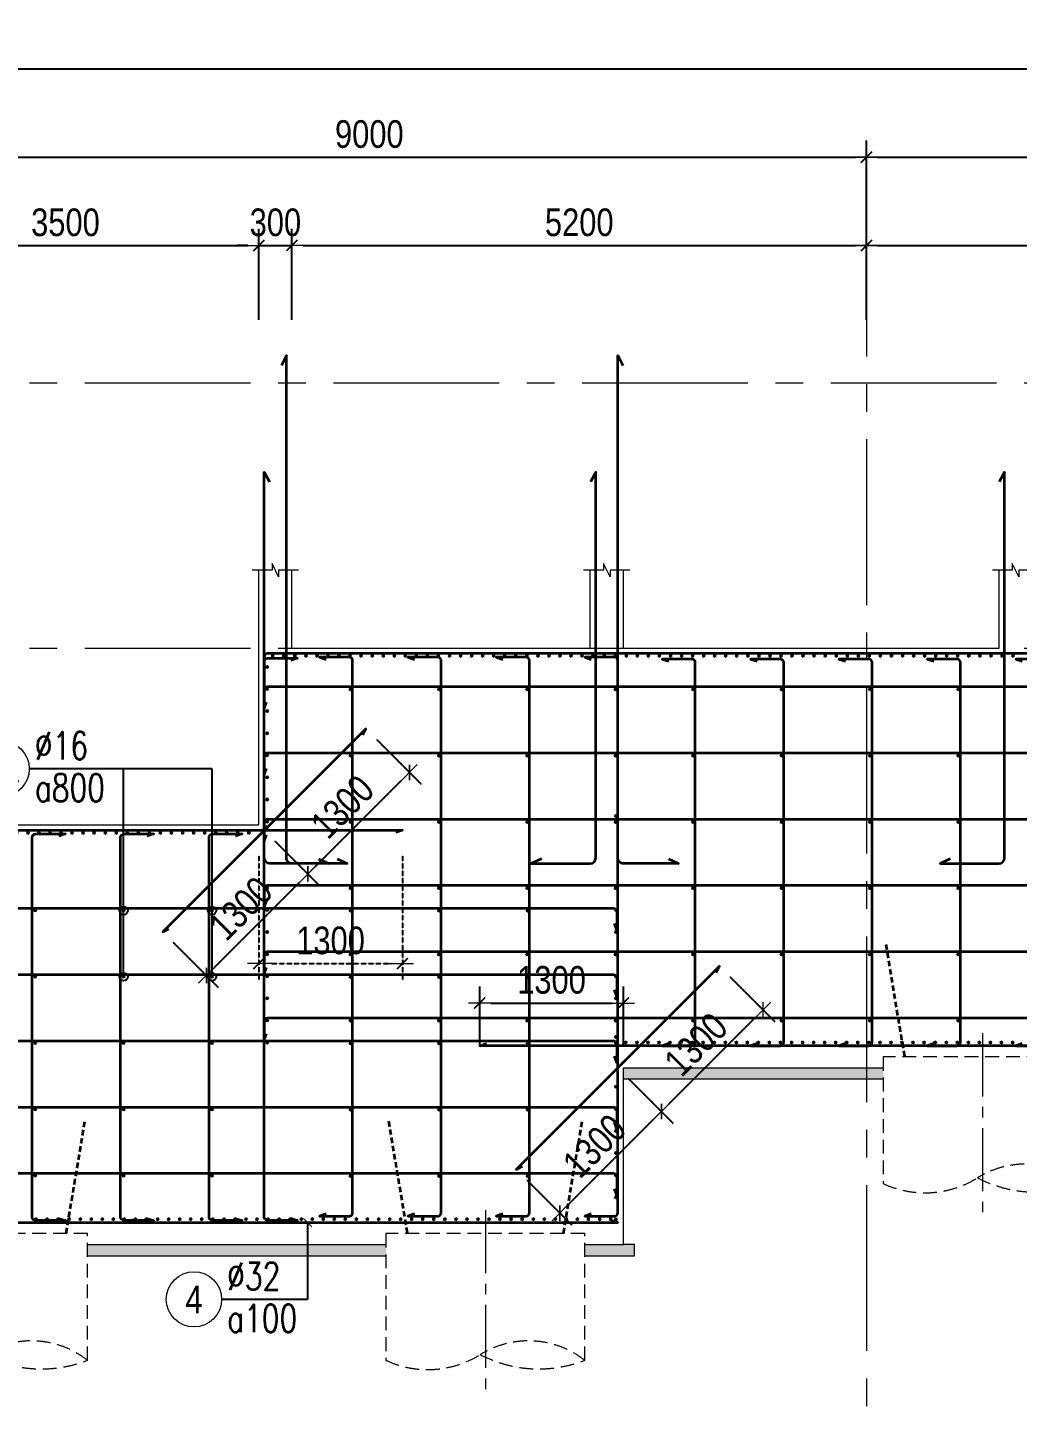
# Model space of a CAD drawing. Header units: millimetres. Extents: x -134772 to 596971, y -129535 to 35703.
# Drawn here: x 104831 to 113785, y -66781 to -54188 of the extents above; entities that cross this region are included whole.
import ezdxf
from ezdxf.enums import TextEntityAlignment as Align

# ---------------------------------------------------------------- set-up
doc = ezdxf.new("R2010")
doc.units = ezdxf.units.MM
doc.header["$MEASUREMENT"] = 0
for name, pattern in [('CENTER2', [28.575, 19.05, -3.175, 3.175, -3.175]), ('HIDDEN', [0.375, 0.25, -0.125]), ('POD_Grid$0$CENTER2', [1.125, 0.75, -0.125, 0.125, -0.125])]:
    doc.linetypes.add(name, pattern=pattern)
doc.layers.get('Defpoints').update_dxf_attribs({"color": 252})
for name, color, linetype, lineweight in [('KC-TRUC', 5, 'CENTER2', 18), ('NDC_S_CONTINUOUS', 3, 'Continuous', 20), ('NDC_S_DIM', 1, 'Continuous', 9), ('NDC_S_HATCH MATERIAL', 8, 'Continuous', 13), ('NDC_S_LEADER', 1, 'Continuous', 9), ('NDC_S_REBAR', 4, 'Continuous', 35), ('NDC_S_VN TEXT', 7, 'Continuous', 9), ('POD_Grid$0$NDC_S_AXIS', 5, 'POD_Grid$0$CENTER2', 13)]:
    doc.layers.add(name, color=color, linetype=linetype, lineweight=lineweight)
doc.styles.add('ARIAL', font='arial.ttf', dxfattribs={"width": 0.8})
doc.styles.add('NDC_ARIAL', font='arial.ttf', dxfattribs={"width": 0.8})
doc.styles.add('NDC_ROMANS', font='romans.shx', dxfattribs={"width": 0.8})
doc.dimstyles.new('NDC_1-100', dxfattribs={"dimscale": 100, "dimtxt": 2.5, "dimasz": 1, "dimexe": 1.5, "dimexo": 0, "dimgap": 0.8, "dimtad": 1, "dimdec": 0, "dimdsep": 46, "dimtxsty": 'NDC_ARIAL', "dimblk": 'DIMMARK', "dimcen": 49999.938995, "dimdle": 1.5, "dimclrd": 1, "dimclre": 1, "dimclrt": 3, "dimadec": 0, "dimazin": 0, "dimtfac": 1, "dimtdec": 0, "dimtix": 1, "dimtmove": 2, "dimatfit": 3, "dimfxl": 1, "dimarcsym": 0})
doc.dimstyles.new('NDC_1-50', dxfattribs={"dimscale": 50, "dimtxt": 2.5, "dimasz": 1, "dimexe": 1.5, "dimexo": 0, "dimgap": 0.8, "dimtad": 1, "dimdec": 0, "dimdsep": 46, "dimtxsty": 'NDC_ARIAL', "dimblk": 'DIMMARK', "dimcen": 49999.938995, "dimdle": 1.5, "dimclrd": 1, "dimclre": 1, "dimclrt": 3, "dimadec": 0, "dimazin": 0, "dimtfac": 1, "dimtdec": 0, "dimtix": 1, "dimtmove": 2, "dimatfit": 3, "dimfxl": 1, "dimarcsym": 0})

# ---------------------------------------------------------------- blocks, each defined once
blk = doc.blocks.new('kata_block_THEP')
at = {"layer": 'NDC_S_REBAR', "color": 0}
for p, q in [((-0.5, 0), (0.5, 0)), ((-0.35, 0.35), (0.35, -0.35)), ((0.35, 0.35), (-0.35, -0.35)), ((0, 0.5), (0, -0.5))]:
    blk.add_line(p, q, dxfattribs=at)
at = {"layer": 'NDC_S_REBAR', "color": 0, "const_width": 0.0833}
blk.add_lwpolyline([(-0.5, 0, 1), (0.5, 0, 1), (-0.5, 0, 1)], format="xyb", dxfattribs=at)
blk = doc.blocks.new('*U705')
at = {"layer": 'NDC_S_REBAR', "xscale": 25, "yscale": 25, "zscale": 25}
blk.add_blockref('kata_block_THEP', (0, 0), dxfattribs=at)
blk = doc.blocks.new('*U706')
at = {"layer": 'NDC_S_CONTINUOUS', "color": 0, "linetype": 'ByBlock', "lineweight": -2, "transparency": 16777216}
for p in [(10200, 0), (10300, 0), (10400, 0), (10500, 0), (10600, 0), (10700, 0), (10800, 0), (10900, 0), (11000, 0), (11100, 0), (11200, 0), (11300, 0), (11400, 0), (11500, 0), (11600, 0), (11700, 0), (11800, 0), (11900, 0), (12000, 0), (12100, 0), (12200, 0), (12300, 0), (12400, 0), (12500, 0), (12600, 0), (12700, 0), (12800, 0), (12900, 0), (13000, 0), (13100, 0), (13200, 0), (13300, 0), (13400, 0), (13500, 0), (13600, 0), (13700, 0), (13800, 0), (13900, 0), (14000, 0), (14100, 0), (14200, 0), (14300, 0), (14400, 0), (14500, 0), (14600, 0), (14700, 0), (14800, 0), (14900, 0), (15000, 0), (15100, 0), (15200, 0), (15300, 0), (15400, 0)]:
    blk.add_blockref('*U705', p, dxfattribs=at)
blk = doc.blocks.new('*U707')
at = {"layer": 'NDC_S_REBAR', "xscale": 25, "yscale": 25, "zscale": 25}
blk.add_blockref('kata_block_THEP', (0, 0), dxfattribs=at)
blk = doc.blocks.new('*U708')
at = {"layer": 'NDC_S_CONTINUOUS', "color": 0, "linetype": 'ByBlock', "lineweight": -2, "transparency": 16777216}
for p in [(0, 0), (100, 0), (200, 0), (300, 0), (400, 0), (500, 0), (600, 0), (700, 0), (800, 0), (900, 0), (1000, 0), (1100, 0), (1200, 0), (1300, 0), (1400, 0), (1500, 0), (1600, 0), (1700, 0), (1800, 0), (1900, 0), (2000, 0), (2100, 0), (2200, 0), (2300, 0), (2400, 0), (2500, 0), (2600, 0), (2700, 0), (2800, 0), (2900, 0), (3000, 0), (3100, 0), (3200, 0), (3300, 0), (3400, 0), (3500, 0), (3600, 0), (3700, 0), (3800, 0), (3900, 0), (4000, 0), (4100, 0), (4200, 0), (4300, 0), (4400, 0), (4500, 0), (4600, 0), (4700, 0), (4800, 0), (4900, 0), (5000, 0), (5100, 0), (5200, 0), (5300, 0), (5400, 0), (5500, 0), (5600, 0), (5700, 0), (5800, 0), (5900, 0), (6000, 0), (6100, 0), (6200, 0), (6300, 0), (6400, 0), (6500, 0), (6600, 0), (6700, 0), (6800, 0), (6900, 0), (7000, 0), (7100, 0), (7200, 0), (7300, 0), (7400, 0), (7500, 0), (7600, 0), (7700, 0), (7800, 0), (7900, 0), (8000, 0), (8100, 0), (8200, 0), (8300, 0)]:
    blk.add_blockref('*U707', p, dxfattribs=at)
blk = doc.blocks.new('DIMMARK')
at = {"layer": 'NDC_S_DIM', "color": 1}
blk.add_line((-1.5, 0), (1, 0), dxfattribs=at)
at = {"layer": 'NDC_S_DIM', "color": 2, "const_width": 0.15}
blk.add_lwpolyline([(-0.5, -0.5), (0.5, 0.5)], dxfattribs=at)
blk = doc.blocks.new('*D712')
at = {"layer": 'Defpoints', "color": 0, "linetype": 'HIDDEN', "transparency": 16777216}
for p in [(106921, -61679), (108221, -61679), (108221, -62657)]:
    blk.add_point(p, dxfattribs=at)
at = {"layer": 'NDC_S_DIM', "color": 1, "linetype": 'HIDDEN', "lineweight": -2, "transparency": 16777216}
for p, q in [((106921, -61679), (106921, -62807)), ((108221, -61679), (108221, -62807)), ((107021, -62657), (108121, -62657))]:
    blk.add_line(p, q, dxfattribs=at)
at = {"layer": 'NDC_S_DIM', "color": 1, "linetype": 'HIDDEN', "lineweight": -2, "transparency": 16777216, "xscale": 100, "yscale": 100, "zscale": 100, "rotation": 180}
blk.add_blockref('DIMMARK', (106921, -62657), dxfattribs=at)
at = {"layer": 'NDC_S_DIM', "color": 1, "linetype": 'HIDDEN', "lineweight": -2, "transparency": 16777216, "xscale": 100, "yscale": 100, "zscale": 100}
blk.add_blockref('DIMMARK', (108221, -62657), dxfattribs=at)
at = {"layer": 'NDC_S_DIM', "color": 3, "linetype": 'HIDDEN', "transparency": 16777216, "insert": (107571, -62449), "char_height": 250, "attachment_point": 5, "style": 'NDC_ARIAL'}
blk.add_mtext('1300', dxfattribs=at)
blk = doc.blocks.new('*D713')
at = {"layer": 'Defpoints', "color": 0, "linetype": 'HIDDEN', "transparency": 16777216}
for p in [(107067, -61547), (107366, -61846), (106148, -62466)]:
    blk.add_point(p, dxfattribs=at)
at = {"layer": 'NDC_S_DIM', "color": 1, "linetype": 'HIDDEN', "lineweight": -2, "transparency": 16777216}
for p, q in [((107067, -61547), (107472, -61952)), ((106518, -62694), (107295, -61916)), ((106148, -62466), (106553, -62871))]:
    blk.add_line(p, q, dxfattribs=at)
at = {"layer": 'NDC_S_DIM', "color": 1, "linetype": 'HIDDEN', "lineweight": -2, "transparency": 16777216, "xscale": 100, "yscale": 100, "zscale": 100}
for p, rotation in [((107366, -61846), 45), ((106447, -62765), 225)]:
    blk.add_blockref('DIMMARK', p, dxfattribs=dict(at, rotation=rotation))
at = {"layer": 'NDC_S_DIM', "color": 3, "linetype": 'HIDDEN', "transparency": 16777216, "insert": (106760, -62158), "char_height": 250, "attachment_point": 5, "rotation": 45, "style": 'NDC_ARIAL'}
blk.add_mtext('1300', dxfattribs=at)
blk = doc.blocks.new('*D714')
at = {"layer": 'Defpoints', "color": 0, "linetype": 'HIDDEN', "transparency": 16777216}
for p in [(107987, -60628), (108285, -60927), (107067, -61547)]:
    blk.add_point(p, dxfattribs=at)
at = {"layer": 'NDC_S_DIM', "color": 1, "linetype": 'HIDDEN', "lineweight": -2, "transparency": 16777216}
for p, q in [((107987, -60628), (108391, -61033)), ((107437, -61775), (108215, -60997)), ((107067, -61547), (107472, -61952))]:
    blk.add_line(p, q, dxfattribs=at)
at = {"layer": 'NDC_S_DIM', "color": 1, "linetype": 'HIDDEN', "lineweight": -2, "transparency": 16777216, "xscale": 100, "yscale": 100, "zscale": 100}
for p, rotation in [((108285, -60927), 44.99999999970792), ((107366, -61846), 224.9999999997079)]:
    blk.add_blockref('DIMMARK', p, dxfattribs=dict(at, rotation=rotation))
at = {"layer": 'NDC_S_DIM', "color": 3, "linetype": 'HIDDEN', "transparency": 16777216, "insert": (107679, -61239), "char_height": 250, "attachment_point": 5, "rotation": 45, "style": 'NDC_ARIAL'}
blk.add_mtext('1300', dxfattribs=at)
blk = doc.blocks.new('*D747')
at = {"layer": 'Defpoints', "color": 0, "transparency": 16777216}
for p in [(110221, -63014), (108921, -63392), (110221, -63392)]:
    blk.add_point(p, dxfattribs=at)
at = {"layer": 'NDC_S_DIM', "color": 1, "lineweight": -2, "transparency": 16777216}
for p, q in [((108921, -63392), (108921, -62864)), ((110221, -63392), (110221, -62864)), ((109021, -63014), (110121, -63014))]:
    blk.add_line(p, q, dxfattribs=at)
at = {"layer": 'NDC_S_DIM', "color": 1, "lineweight": -2, "transparency": 16777216, "xscale": 100, "yscale": 100, "zscale": 100, "rotation": 180}
blk.add_blockref('DIMMARK', (108921, -63014), dxfattribs=at)
at = {"layer": 'NDC_S_DIM', "color": 1, "lineweight": -2, "transparency": 16777216, "xscale": 100, "yscale": 100, "zscale": 100}
blk.add_blockref('DIMMARK', (110221, -63014), dxfattribs=at)
at = {"layer": 'NDC_S_DIM', "color": 3, "transparency": 16777216, "insert": (109571, -62806), "char_height": 250, "attachment_point": 5, "style": 'NDC_ARIAL'}
blk.add_mtext('1300', dxfattribs=at)
blk = doc.blocks.new('*D750')
at = {"layer": 'Defpoints', "color": 0, "linetype": 'HIDDEN', "transparency": 16777216}
for p in [(110267, -63697), (110566, -63996), (109348, -64616)]:
    blk.add_point(p, dxfattribs=at)
at = {"layer": 'NDC_S_DIM', "color": 1, "linetype": 'HIDDEN', "lineweight": -2, "transparency": 16777216}
for p, q in [((110267, -63697), (110672, -64102)), ((109718, -64844), (110495, -64066)), ((109348, -64616), (109753, -65021))]:
    blk.add_line(p, q, dxfattribs=at)
at = {"layer": 'NDC_S_DIM', "color": 1, "linetype": 'HIDDEN', "lineweight": -2, "transparency": 16777216, "xscale": 100, "yscale": 100, "zscale": 100}
for p, rotation in [((110566, -63996), 45), ((109647, -64915), 225)]:
    blk.add_blockref('DIMMARK', p, dxfattribs=dict(at, rotation=rotation))
at = {"layer": 'NDC_S_DIM', "color": 3, "linetype": 'HIDDEN', "transparency": 16777216, "insert": (109960, -64308), "char_height": 250, "attachment_point": 5, "rotation": 45, "style": 'NDC_ARIAL'}
blk.add_mtext('1300', dxfattribs=at)
blk = doc.blocks.new('*D751')
at = {"layer": 'Defpoints', "color": 0, "linetype": 'HIDDEN', "transparency": 16777216}
for p in [(111187, -62778), (111485, -63077), (110267, -63697)]:
    blk.add_point(p, dxfattribs=at)
at = {"layer": 'NDC_S_DIM', "color": 1, "linetype": 'HIDDEN', "lineweight": -2, "transparency": 16777216}
for p, q in [((111187, -62778), (111591, -63183)), ((110637, -63925), (111415, -63147)), ((110267, -63697), (110672, -64102))]:
    blk.add_line(p, q, dxfattribs=at)
at = {"layer": 'NDC_S_DIM', "color": 1, "linetype": 'HIDDEN', "lineweight": -2, "transparency": 16777216, "xscale": 100, "yscale": 100, "zscale": 100}
for p, rotation in [((111485, -63077), 44.99999999970085), ((110566, -63996), 224.9999999997008)]:
    blk.add_blockref('DIMMARK', p, dxfattribs=dict(at, rotation=rotation))
at = {"layer": 'NDC_S_DIM', "color": 3, "linetype": 'HIDDEN', "transparency": 16777216, "insert": (110879, -63389), "char_height": 250, "attachment_point": 5, "rotation": 45, "style": 'NDC_ARIAL'}
blk.add_mtext('1300', dxfattribs=at)
blk = doc.blocks.new('*U752')
at = {"layer": 'NDC_S_REBAR', "xscale": 25, "yscale": 25, "zscale": 25}
blk.add_blockref('kata_block_THEP', (0, 0), dxfattribs=at)
blk = doc.blocks.new('*U753')
at = {"layer": 'NDC_S_CONTINUOUS', "color": 0, "linetype": 'ByBlock', "lineweight": -2, "transparency": 16777216}
for p in [(33700, 0), (33800, 0), (33900, 0), (34000, 0), (34100, 0), (34200, 0), (34300, 0), (34400, 0), (34500, 0), (34600, 0), (34700, 0), (34800, 0), (34900, 0), (35000, 0), (35100, 0), (35200, 0), (35300, 0), (35400, 0), (35500, 0), (35600, 0), (35700, 0), (35800, 0), (35900, 0), (36000, 0), (36100, 0), (36200, 0), (36300, 0), (36400, 0), (36500, 0), (36600, 0), (36700, 0), (36800, 0), (36900, 0), (37000, 0), (37100, 0), (37200, 0)]:
    blk.add_blockref('*U752', p, dxfattribs=at)
blk = doc.blocks.new('*U761')
at = {"layer": 'NDC_S_REBAR', "xscale": 25, "yscale": 25, "zscale": 25}
blk.add_blockref('kata_block_THEP', (0, 0), dxfattribs=at)
blk = doc.blocks.new('*U762')
at = {"layer": 'NDC_S_CONTINUOUS', "color": 0, "linetype": 'ByBlock', "lineweight": -2, "transparency": 16777216}
for p in [(33700, 0), (33800, 0), (33900, 0), (34000, 0), (34100, 0), (34200, 0), (34300, 0), (34400, 0), (34500, 0), (34600, 0), (34700, 0), (34800, 0), (34900, 0), (35000, 0), (35100, 0), (35200, 0), (35300, 0), (35400, 0), (35500, 0), (35600, 0), (35700, 0), (35800, 0), (35900, 0), (36000, 0), (36100, 0), (36200, 0), (36300, 0), (36400, 0), (36500, 0), (36600, 0), (36700, 0), (36800, 0), (36900, 0), (37000, 0), (37100, 0), (37200, 0), (37300, 0), (37400, 0), (37500, 0), (37600, 0), (37700, 0), (37800, 0), (37900, 0), (38000, 0), (38100, 0), (38200, 0), (38300, 0), (38400, 0), (38500, 0), (38600, 0), (38700, 0), (38800, 0), (38900, 0), (39000, 0), (39100, 0), (39200, 0), (39300, 0), (39400, 0), (39500, 0), (39600, 0), (39700, 0), (39800, 0), (39900, 0), (40000, 0), (40100, 0), (40200, 0), (40300, 0), (40400, 0)]:
    blk.add_blockref('*U761', p, dxfattribs=at)
blk = doc.blocks.new('*U776')
at = {"layer": 'NDC_S_REBAR', "xscale": -25, "yscale": 25, "zscale": 25, "rotation": 270}
blk.add_blockref('kata_block_THEP', (0, 0), dxfattribs=at)
blk = doc.blocks.new('*U777')
at = {"layer": 'NDC_S_DIM', "color": 0, "linetype": 'ByBlock', "lineweight": -2, "transparency": 16777216}
for p in [(0, 3000), (0, 2400), (0, 1800), (0, 1200), (0, 600), (0, 0)]:
    blk.add_blockref('*U776', p, dxfattribs=at)
blk = doc.blocks.new('*U774')
at = {"layer": 'NDC_S_DIM', "xscale": -1}
blk.add_blockref('*U777', (0, -1500), dxfattribs=at)
blk = doc.blocks.new('*U775')
at = {"layer": 'NDC_S_DIM', "color": 0, "linetype": 'ByBlock', "lineweight": -2, "transparency": 16777216}
for p in [(-29600, 0), (-28800, 0), (-28000, 0), (-27200, 0)]:
    blk.add_blockref('*U774', p, dxfattribs=at)
blk = doc.blocks.new('*U779')
at = {"layer": 'NDC_S_REBAR', "xscale": -25, "yscale": 25, "zscale": 25, "rotation": 270}
blk.add_blockref('kata_block_THEP', (0, 0), dxfattribs=at)
blk = doc.blocks.new('*U778')
at = {"layer": 'NDC_S_DIM', "color": 0, "linetype": 'ByBlock', "lineweight": -2, "transparency": 16777216}
for p in [(0, 3000), (0, 2400), (0, 1800), (0, 1200), (0, 600), (0, 0)]:
    blk.add_blockref('*U779', p, dxfattribs=at)
blk = doc.blocks.new('*U781')
at = {"layer": 'NDC_S_REBAR', "xscale": -25, "yscale": 25, "zscale": 25, "rotation": 270}
blk.add_blockref('kata_block_THEP', (0, 0), dxfattribs=at)
blk = doc.blocks.new('*U780')
at = {"layer": 'NDC_S_DIM', "color": 0, "linetype": 'ByBlock', "lineweight": -2, "transparency": 16777216}
for p in [(0, 3000), (0, 2400), (0, 1800), (0, 1200), (0, 600), (0, 0)]:
    blk.add_blockref('*U781', p, dxfattribs=at)
blk = doc.blocks.new('*U783')
at = {"layer": 'NDC_S_REBAR', "xscale": -25, "yscale": 25, "zscale": 25, "rotation": 270}
blk.add_blockref('kata_block_THEP', (0, 0), dxfattribs=at)
blk = doc.blocks.new('*U782')
at = {"layer": 'NDC_S_DIM', "color": 0, "linetype": 'ByBlock', "lineweight": -2, "transparency": 16777216}
for p in [(0, 3000), (0, 2400), (0, 1800), (0, 1200), (0, 600), (0, 0)]:
    blk.add_blockref('*U783', p, dxfattribs=at)
blk = doc.blocks.new('*U784')
at = {"layer": 'NDC_S_REBAR', "xscale": -25, "yscale": 25, "zscale": 25, "rotation": 270}
for p in [(0, 1200), (0, 600), (0, 0), (0, -600), (0, -1200)]:
    blk.add_blockref('kata_block_THEP', p, dxfattribs=at)
blk = doc.blocks.new('*U785')
at = {"layer": 'NDC_S_DIM', "color": 0, "linetype": 'ByBlock', "lineweight": -2, "transparency": 16777216}
for p in [(0, 0), (800, 0), (1600, 0), (2400, 0), (3200, 0), (4000, 0), (4800, 0), (5600, 0), (6400, 0), (7200, 0), (8000, 0)]:
    blk.add_blockref('*U784', p, dxfattribs=at)
blk = doc.blocks.new('*U684')
at = {"layer": 'KC-TRUC', "ltscale": 30}
blk.add_line((0, 311), (0, -1385), dxfattribs=at)
at = {"layer": 'NDC_S_HATCH MATERIAL', "color": 2, "linetype": 'HIDDEN', "ltscale": 500}
blk.add_lwpolyline([(900, -1049), (900, 98), (-900, 98), (-900, -1049)], dxfattribs=at)
for centre, major_axis, start_param, end_param in [((390, -1697), (-583, 583), -1.452433, -0.227584), ((-521, -233), (-636, 636), 1.921341, 2.912184), ((484, 22), (812, 812), 3.446929, 4.297833)]:
    blk.add_ellipse(centre, major_axis=major_axis, ratio=1, start_param=start_param, end_param=end_param, dxfattribs=at)
at = {"layer": 'NDC_S_REBAR', "linetype": 'HIDDEN', "ltscale": 200}
for p, q in [((-876, 1115), (-707, 100)), ((707, 100), (876, 1115))]:
    blk.add_line(p, q, dxfattribs=at)
blk = doc.blocks.new('*U685')
at = {"layer": 'KC-TRUC', "ltscale": 30}
blk.add_line((0, 311), (0, -1385), dxfattribs=at)
at = {"layer": 'NDC_S_HATCH MATERIAL', "color": 2, "linetype": 'HIDDEN', "ltscale": 500}
blk.add_lwpolyline([(900, -1049), (900, 98), (-900, 98), (-900, -1049)], dxfattribs=at)
for centre, major_axis, start_param, end_param in [((390, -1697), (-583, 583), -1.452433, -0.227584), ((-521, -233), (-636, 636), 1.921341, 2.912184), ((484, 22), (812, 812), 3.446929, 4.297833)]:
    blk.add_ellipse(centre, major_axis=major_axis, ratio=1, start_param=start_param, end_param=end_param, dxfattribs=at)
at = {"layer": 'NDC_S_REBAR', "linetype": 'HIDDEN', "ltscale": 200}
for p, q in [((-876, 1115), (-707, 100)), ((707, 100), (876, 1115))]:
    blk.add_line(p, q, dxfattribs=at)
blk = doc.blocks.new('*U687')
at = {"layer": 'KC-TRUC', "ltscale": 30}
blk.add_line((0, 311), (0, -1385), dxfattribs=at)
at = {"layer": 'NDC_S_HATCH MATERIAL', "color": 2, "linetype": 'HIDDEN', "ltscale": 500}
blk.add_lwpolyline([(900, -1049), (900, 98), (-900, 98), (-900, -1049)], dxfattribs=at)
for centre, major_axis, start_param, end_param in [((390, -1697), (-583, 583), -1.452433, -0.227584), ((-521, -233), (-636, 636), 1.921341, 2.912184), ((484, 22), (812, 812), 3.446929, 4.297833)]:
    blk.add_ellipse(centre, major_axis=major_axis, ratio=1, start_param=start_param, end_param=end_param, dxfattribs=at)
at = {"layer": 'NDC_S_REBAR', "linetype": 'HIDDEN', "ltscale": 200}
for p, q in [((-876, 1115), (-707, 100)), ((707, 100), (876, 1115))]:
    blk.add_line(p, q, dxfattribs=at)
blk = doc.blocks.new('*D818')
at = {"layer": 'Defpoints', "color": 0, "transparency": 16777216}
for p in [(106922, -56158), (103422, -56831), (106922, -56831)]:
    blk.add_point(p, dxfattribs=at)
at = {"layer": 'NDC_S_DIM', "color": 1, "lineweight": -2, "transparency": 16777216}
for p, q in [((103422, -56831), (103422, -56008)), ((106922, -56831), (106922, -56008)), ((103522, -56158), (106822, -56158))]:
    blk.add_line(p, q, dxfattribs=at)
at = {"layer": 'NDC_S_DIM', "color": 1, "lineweight": -2, "transparency": 16777216, "xscale": 100, "yscale": 100, "zscale": 100, "rotation": 180}
blk.add_blockref('DIMMARK', (103422, -56158), dxfattribs=at)
at = {"layer": 'NDC_S_DIM', "color": 1, "lineweight": -2, "transparency": 16777216, "xscale": 100, "yscale": 100, "zscale": 100}
blk.add_blockref('DIMMARK', (106922, -56158), dxfattribs=at)
at = {"layer": 'NDC_S_DIM', "color": 3, "transparency": 16777216, "insert": (105172, -55950), "char_height": 250, "attachment_point": 5, "style": 'NDC_ARIAL'}
blk.add_mtext('3500', dxfattribs=at)
blk = doc.blocks.new('*D819')
at = {"layer": 'Defpoints', "color": 0, "transparency": 16777216}
for p in [(107222, -56158), (106922, -56831), (107222, -56831)]:
    blk.add_point(p, dxfattribs=at)
at = {"layer": 'NDC_S_DIM', "color": 1, "lineweight": -2, "transparency": 16777216}
for p, q in [((106922, -56831), (106922, -56008)), ((107222, -56831), (107222, -56008)), ((106822, -56158), (106722, -56158)), ((106922, -56158), (107222, -56158)), ((107322, -56158), (107422, -56158))]:
    blk.add_line(p, q, dxfattribs=at)
at = {"layer": 'NDC_S_DIM', "color": 1, "lineweight": -2, "transparency": 16777216, "xscale": 100, "yscale": 100, "zscale": 100}
blk.add_blockref('DIMMARK', (106922, -56158), dxfattribs=at)
at = {"layer": 'NDC_S_DIM', "color": 1, "lineweight": -2, "transparency": 16777216, "xscale": 100, "yscale": 100, "zscale": 100, "rotation": 180}
blk.add_blockref('DIMMARK', (107222, -56158), dxfattribs=at)
at = {"layer": 'NDC_S_DIM', "color": 3, "transparency": 16777216, "insert": (107072, -55950), "char_height": 250, "attachment_point": 5, "style": 'NDC_ARIAL'}
blk.add_mtext('300', dxfattribs=at)
blk = doc.blocks.new('*D820')
at = {"layer": 'Defpoints', "color": 0, "transparency": 16777216}
for p in [(112422, -56158), (107222, -56831), (112422, -56831)]:
    blk.add_point(p, dxfattribs=at)
at = {"layer": 'NDC_S_DIM', "color": 1, "lineweight": -2, "transparency": 16777216}
for p, q in [((107222, -56831), (107222, -56008)), ((112422, -56831), (112422, -56008)), ((107322, -56158), (112322, -56158))]:
    blk.add_line(p, q, dxfattribs=at)
at = {"layer": 'NDC_S_DIM', "color": 1, "lineweight": -2, "transparency": 16777216, "xscale": 100, "yscale": 100, "zscale": 100, "rotation": 180}
blk.add_blockref('DIMMARK', (107222, -56158), dxfattribs=at)
at = {"layer": 'NDC_S_DIM', "color": 1, "lineweight": -2, "transparency": 16777216, "xscale": 100, "yscale": 100, "zscale": 100}
blk.add_blockref('DIMMARK', (112422, -56158), dxfattribs=at)
at = {"layer": 'NDC_S_DIM', "color": 3, "transparency": 16777216, "insert": (109822, -55950), "char_height": 250, "attachment_point": 5, "style": 'NDC_ARIAL'}
blk.add_mtext('5200', dxfattribs=at)
blk = doc.blocks.new('*D826')
at = {"layer": 'Defpoints', "color": 0, "transparency": 16777216}
for p in [(112422, -55359), (103422, -56831), (112422, -56831)]:
    blk.add_point(p, dxfattribs=at)
at = {"layer": 'NDC_S_DIM', "color": 1, "lineweight": -2, "transparency": 16777216}
for p, q in [((103422, -56831), (103422, -55209)), ((112422, -56831), (112422, -55209)), ((103522, -55359), (112322, -55359))]:
    blk.add_line(p, q, dxfattribs=at)
at = {"layer": 'NDC_S_DIM', "color": 1, "lineweight": -2, "transparency": 16777216, "xscale": 100, "yscale": 100, "zscale": 100, "rotation": 180}
blk.add_blockref('DIMMARK', (103422, -55359), dxfattribs=at)
at = {"layer": 'NDC_S_DIM', "color": 1, "lineweight": -2, "transparency": 16777216, "xscale": 100, "yscale": 100, "zscale": 100}
blk.add_blockref('DIMMARK', (112422, -55359), dxfattribs=at)
at = {"layer": 'NDC_S_DIM', "color": 3, "transparency": 16777216, "insert": (107922, -55151), "char_height": 250, "attachment_point": 5, "style": 'NDC_ARIAL'}
blk.add_mtext('9000', dxfattribs=at)
blk = doc.blocks.new('*D827')
at = {"layer": 'Defpoints', "color": 0, "transparency": 16777216}
for p in [(121422, -55359), (112422, -56831), (121422, -56831)]:
    blk.add_point(p, dxfattribs=at)
at = {"layer": 'NDC_S_DIM', "color": 1, "lineweight": -2, "transparency": 16777216}
for p, q in [((112422, -56831), (112422, -55209)), ((121422, -56831), (121422, -55209)), ((112522, -55359), (121322, -55359))]:
    blk.add_line(p, q, dxfattribs=at)
at = {"layer": 'NDC_S_DIM', "color": 1, "lineweight": -2, "transparency": 16777216, "xscale": 100, "yscale": 100, "zscale": 100, "rotation": 180}
blk.add_blockref('DIMMARK', (112422, -55359), dxfattribs=at)
at = {"layer": 'NDC_S_DIM', "color": 1, "lineweight": -2, "transparency": 16777216, "xscale": 100, "yscale": 100, "zscale": 100}
blk.add_blockref('DIMMARK', (121422, -55359), dxfattribs=at)
at = {"layer": 'NDC_S_DIM', "color": 3, "transparency": 16777216, "insert": (116922, -55151), "char_height": 250, "attachment_point": 5, "style": 'NDC_ARIAL'}
blk.add_mtext('9000', dxfattribs=at)
blk = doc.blocks.new('*D831')
at = {"layer": 'Defpoints', "color": 0, "transparency": 16777216}
for p in [(147522, -54560), (86722, -56831), (147522, -56831)]:
    blk.add_point(p, dxfattribs=at)
at = {"layer": 'NDC_S_DIM', "color": 1, "lineweight": -2, "transparency": 16777216}
for p, q in [((86722, -56831), (86722, -54410)), ((147522, -56831), (147522, -54410)), ((86822, -54560), (147422, -54560))]:
    blk.add_line(p, q, dxfattribs=at)
at = {"layer": 'NDC_S_DIM', "color": 1, "lineweight": -2, "transparency": 16777216, "xscale": 100, "yscale": 100, "zscale": 100, "rotation": 180}
blk.add_blockref('DIMMARK', (86722, -54560), dxfattribs=at)
at = {"layer": 'NDC_S_DIM', "color": 1, "lineweight": -2, "transparency": 16777216, "xscale": 100, "yscale": 100, "zscale": 100}
blk.add_blockref('DIMMARK', (147522, -54560), dxfattribs=at)
at = {"layer": 'NDC_S_DIM', "color": 3, "transparency": 16777216, "insert": (117122, -54352), "char_height": 250, "attachment_point": 5, "style": 'NDC_ARIAL'}
blk.add_mtext('60800', dxfattribs=at)
blk = doc.blocks.new('*D841')
at = {"layer": 'Defpoints', "color": 0, "transparency": 16777216}
for p in [(121422, -56158), (112422, -56831), (121422, -56831)]:
    blk.add_point(p, dxfattribs=at)
at = {"layer": 'NDC_S_DIM', "color": 1, "lineweight": -2, "transparency": 16777216}
for p, q in [((112422, -56831), (112422, -56008)), ((121422, -56831), (121422, -56008)), ((112522, -56158), (121322, -56158))]:
    blk.add_line(p, q, dxfattribs=at)
at = {"layer": 'NDC_S_DIM', "color": 1, "lineweight": -2, "transparency": 16777216, "xscale": 100, "yscale": 100, "zscale": 100, "rotation": 180}
blk.add_blockref('DIMMARK', (112422, -56158), dxfattribs=at)
at = {"layer": 'NDC_S_DIM', "color": 1, "lineweight": -2, "transparency": 16777216, "xscale": 100, "yscale": 100, "zscale": 100}
blk.add_blockref('DIMMARK', (121422, -56158), dxfattribs=at)
at = {"layer": 'NDC_S_DIM', "color": 3, "transparency": 16777216, "insert": (116922, -55950), "char_height": 250, "attachment_point": 5, "style": 'NDC_ARIAL'}
blk.add_mtext('9000', dxfattribs=at)
blk = doc.blocks.new('*U11')
blk.add_circle((-2.5, 0), 2.5)
at = {"layer": 'NDC_S_VN TEXT', "color": 3, "style": 'NDC_ROMANS', "width": 0.75}
for tag, p in [('DK1', (0.5, 0.85)), ('KC1', (0.5, -2.97))]:
    blk.add_attdef(tag, p, '', height=2.5, dxfattribs=at)
at = {"layer": 'NDC_S_VN TEXT', "color": 7, "style": 'ARIAL', "width": 0.8}
blk.add_attdef('SH2', text='', height=2.5, dxfattribs=at).set_placement((-2.5, 0), align=Align.MIDDLE)
blk = doc.blocks.new('*U1160')
at = {"layer": 'NDC_S_REBAR', "xscale": -25, "yscale": 25, "zscale": 25, "rotation": 270}
blk.add_blockref('kata_block_THEP', (0, 0), dxfattribs=at)
blk = doc.blocks.new('*U1159')
at = {"layer": 'NDC_S_DIM', "color": 0, "linetype": 'ByBlock', "lineweight": -2, "transparency": 16777216}
for p in [(0, 3000), (0, 2400), (0, 1800), (0, 1200), (0, 600), (0, 0)]:
    blk.add_blockref('*U1160', p, dxfattribs=at)
blk = doc.blocks.new('*U1392')
at = {"layer": 'NDC_S_REBAR', "ltscale": 0.005}
blk.add_lwpolyline([(90, -1730), (150, -1750), (-118, -1750, -0.414214), (-150, -1718), (-150, 1718, -0.414214), (-118, 1750), (150, 1750), (90, 1730)], format="xyb", dxfattribs=at)
blk = doc.blocks.new('*U1393')
at = {"layer": 'NDC_S_DIM', "color": 0, "linetype": 'ByBlock', "lineweight": -2, "transparency": 16777216}
for p in [(0, 0), (800, 0), (1600, 0), (2400, 0), (3200, 0), (4000, 0), (4800, 0), (5600, 0), (6400, 0), (7200, 0)]:
    blk.add_blockref('*U1392', p, dxfattribs=at)
blk = doc.blocks.new('*U1394')
at = {"layer": 'NDC_S_REBAR', "ltscale": 0.005}
blk.add_lwpolyline([(-90, -1730), (-150, -1750), (118, -1750, 0.414214), (150, -1718), (150, 1718, 0.414214), (118, 1750), (-150, 1750), (-90, 1730)], format="xyb", dxfattribs=at)
blk = doc.blocks.new('*U1395')
at = {"layer": 'NDC_S_DIM', "color": 0, "linetype": 'ByBlock', "lineweight": -2, "transparency": 16777216}
for p in [(-35200, 0), (-34400, 0), (-33600, 0), (-32800, 0), (-32000, 0)]:
    blk.add_blockref('*U1394', p, dxfattribs=at)

msp = doc.modelspace()

# ---------------------------------------------------------------- hatches: boundary and pattern name
at = {"layer": 'NDC_S_HATCH MATERIAL'}
h = msp.add_hatch(dxfattribs=at)
h.set_pattern_fill('AR-CONC', color=256, scale=8)
h.set_pattern_definition([(50, (104222.185, -36980.83), (57.380815, -5.02017), [6, -66]), (355, (104222.185, -36980.83), (-11.10011, 60.17537), [4.8, -52.8]), (100.45144, (104226.967, -36981.25), (46.28071, 55.1552), [5.099215, -56.09137]), (46.1842, (104222.185, -36964.83), (85.37931, -13.24154), [9, -99]), (96.63564, (104229.3, -36965.93), (74.77296, 77.92949), [7.64883, -84.1371]), (351.18416, (104222.185, -36964.83), (74.77296, 77.92949), [7.2, -79.2]), (21, (104230.185, -36968.83), (47.752564, -32.20951), [6, -66]), (326, (104230.185, -36968.83), (19.465227, 58.012004), [4.8, -52.8]), (71.45144, (104234.164, -36971.513), (67.21779, 25.80249), [5.099215, -56.09137]), (37.5, (104222.185, -36980.83), (0.9727884, 26.631508), [0, -52.16, 0, -53.6, 0, -53]), (7.5, (104222.185, -36980.83), (21.045563, 31.552937), [0, -30.56, 0, -50.96, 0, -20.2]), (327.5, (104204.345, -36980.83), (42.705795, -1.80439), [0, -20, 0, -62.4, 0, -82.8]), (317.5, (104196.345, -36980.83), (46.654894, 8.008399), [0, -26, 0, -41.44, 0, -58.8])])
h.paths.add_polyline_path([(112572.1, -63701.3), (112572.1, -63601.3), (110221.3, -63601.3), (110221.3, -63701.3)])
h.paths.add_polyline_path([(117072.1, -63701.3), (117072.1, -63601.3), (114372.1, -63601.3), (114372.1, -63701.3)])
h.paths.add_polyline_path([(121572.1, -63701.2), (121572.1, -63601.2), (118872.1, -63601.3), (118872.1, -63701.3)])
h.paths.add_polyline_path([(126072.1, -63701.2), (126072.1, -63601.2), (123372.1, -63601.2), (123372.1, -63701.2)])
h.paths.add_polyline_path([(130572.1, -63701.2), (130572.1, -63601.2), (127872.1, -63601.2), (127872.1, -63701.2)])
h.paths.add_polyline_path([(135072.1, -63701.1), (135072.1, -63601.1), (132372.1, -63601.1), (132372.1, -63701.1)])
h.paths.add_polyline_path([(139572.1, -63701.1), (139572.1, -63601.1), (136872.1, -63601.1), (136872.1, -63701.1)])
h.paths.add_polyline_path([(146872.1, -63601), (146872.1, -63701), (147622.1, -63701), (147622.1, -63601)])
h.paths.add_polyline_path([(145072.1, -63701), (145072.1, -63601), (141372.1, -63601.1), (141372.1, -63701.1)])
h = msp.add_hatch(dxfattribs=at)
h.set_pattern_fill('AR-CONC', color=256, scale=8)
h.set_pattern_definition([(50, (88422.185, -38580.83), (57.380815, -5.02017), [6, -66]), (355, (88422.185, -38580.83), (-11.10011, 60.17537), [4.8, -52.8]), (100.45144, (88426.967, -38581.25), (46.28071, 55.1552), [5.09922, -56.09137]), (46.1842, (88422.185, -38564.83), (85.3793, -13.24154), [9, -99]), (96.63564, (88429.3, -38565.93), (74.77296, 77.92949), [7.64883, -84.1371]), (351.18416, (88422.185, -38564.83), (74.77296, 77.92949), [7.2, -79.2]), (21, (88430.185, -38568.83), (47.752564, -32.20951), [6, -66]), (326, (88430.185, -38568.83), (19.46523, 58.012), [4.8, -52.8]), (71.45144, (88434.164, -38571.513), (67.21779, 25.80249), [5.09922, -56.09137]), (37.5, (88422.185, -38580.83), (0.972788, 26.631508), [0, -52.16, 0, -53.6, 0, -53]), (7.5, (88422.185, -38580.83), (21.045563, 31.552937), [0, -30.56, 0, -50.96, 0, -20.2]), (327.5, (88404.345, -38580.83), (42.705795, -1.80439), [0, -20, 0, -62.4, 0, -82.8]), (317.5, (88396.345, -38580.83), (46.654894, 8.0084), [0, -26, 0, -41.44, 0, -58.8])])
h.paths.add_polyline_path([(94572.1, -65301.3), (94572.1, -65201.3), (94421.3, -65201.3), (94421.3, -65301.3)])
h.paths.add_polyline_path([(99072.1, -65301.2), (99072.1, -65201.2), (96372.1, -65201.3), (96372.1, -65301.3)])
h.paths.add_polyline_path([(103572.1, -65301.1), (103572.1, -65201.1), (100872.1, -65201.2), (100872.1, -65301.2)])
h.paths.add_polyline_path([(109872.1, -65201), (109872.1, -65301), (110321.3, -65301), (110321.3, -65201)])
h.paths.add_polyline_path([(108072.1, -65301), (108072.1, -65201), (105372.1, -65201.1), (105372.1, -65301.1)])

# ---------------------------------------------------------------- linework, layer by layer
at = {"layer": 'NDC_S_CONTINUOUS'}
for p, q in [((106921.3, -61401), (106921.3, -59096.4)), ((107221.3, -59801), (107221.3, -59096.4)), ((109921.3, -59801), (109921.3, -59096.4)), ((110221.3, -59801), (110221.3, -59096.4)), ((113621.3, -59801), (113621.3, -59096.4)), ((107221.3, -59801), (109921.3, -59801)), ((110221.3, -59801), (113621.3, -59801)), ((104221.3, -61401), (106921.3, -61401)), ((110221.3, -65201), (110221.3, -63601)), ((110221.3, -63601), (112572.1, -63601)), ((105372, -65201), (108072.1, -65201)), ((109872, -65201), (110221.3, -65201))]:
    msp.add_line(p, q, dxfattribs=at)
at = {"layer": 'NDC_S_DIM'}
for points in [[(107281.3, -59096.4), (107101.3, -59096.4), (107101.3, -59156.4), (107041.3, -59036.4), (107041.3, -59096.4), (106861.3, -59096.4)], [(110281.3, -59096.4), (110101.3, -59096.4), (110101.3, -59156.4), (110041.3, -59036.4), (110041.3, -59096.4), (109861.3, -59096.4)], [(113981.3, -59096.4), (113801.3, -59096.4), (113801.3, -59156.4), (113741.3, -59036.4), (113741.3, -59096.4), (113561.3, -59096.4)]]:
    msp.add_lwpolyline(points, dxfattribs=at)
at = {"layer": 'NDC_S_HATCH MATERIAL'}
for points in [[(110221.3, -63701), (112572.1, -63701)], [(109872.1, -65301), (110321.3, -65301), (110321.3, -65201), (110221.3, -65201)], [(105372.1, -65301), (108072.1, -65301)]]:
    msp.add_lwpolyline(points, dxfattribs=at)
at = {"layer": 'NDC_S_REBAR', "color": 8, "ltscale": 0.005}
for points in [[(107630.1, -61710.6), (107721.5, -61751), (107221.3, -61751, -0.4142142), (107171.3, -61701), (107171.3, -57153.8), (107125.8, -57242.9)], [(110630.1, -61710.6), (110721.5, -61751), (110221.3, -61751, -0.4142142), (110171.3, -61701), (110171.3, -57153.8), (110216.7, -57242.9)], [(107463.3, -61710.6), (107554.7, -61751), (107021.3, -61751, -0.4142129), (106971.3, -61701), (106971.3, -58209), (107019.1, -58296.8)], [(109479.3, -61710.6), (109387.8, -61751), (109921.3, -61751, 0.4142129), (109971.3, -61701), (109971.3, -58209), (109923.5, -58296.8)], [(113179.3, -61710.6), (113087.8, -61751), (113621.3, -61751, 0.4142129), (113671.3, -61701), (113671.3, -58209), (113623.5, -58296.8)]]:
    msp.add_lwpolyline(points, format="xyb", dxfattribs=at)
at = {"layer": 'NDC_S_REBAR', "ltscale": 0.005}
for points in [[(147452.1, -60291), (147472.1, -60351), (147472.1, -59881, 0.4142136), (147442.1, -59851), (107001.3, -59851, 0.4142136), (106971.3, -59881), (106971.3, -60351), (106991.3, -60291)], [(147452.1, -60291), (147472.1, -60351), (147472.1, -59881, 0.4142136), (147442.1, -59851), (107001.3, -59851, 0.4142136), (106971.3, -59881), (106971.3, -60351), (106991.3, -60291)], [(107211.3, -64961), (107271.3, -64981), (107001.3, -64981, -0.4142136), (106971.3, -64951), (106971.3, -59924.3, -0.4142136), (107001.3, -59894.3), (107271.3, -59894.3), (107211.3, -59914.3)], [(107531.3, -64922.8), (107471.3, -64942.8), (107741.3, -64942.8, 0.4142136), (107771.3, -64912.8), (107771.3, -59914.3, 0.4142136), (107741.3, -59884.3), (107471.3, -59884.3), (107531.3, -59904.3)], [(108331.3, -64922.8), (108271.3, -64942.8), (108541.3, -64942.8, 0.4142136), (108571.3, -64912.8), (108571.3, -59914.3, 0.4142136), (108541.3, -59884.3), (108271.3, -59884.3), (108331.3, -59904.3)], [(109131.3, -64922.8), (109071.3, -64942.8), (109341.3, -64942.8, 0.4142136), (109371.3, -64912.8), (109371.3, -59914.3, 0.4142136), (109341.3, -59884.3), (109071.3, -59884.3), (109131.3, -59904.3)], [(109931.3, -64922.8), (109871.3, -64942.8), (110141.3, -64942.8, 0.4142136), (110171.3, -64912.8), (110171.3, -59914.3, 0.4142136), (110141.3, -59884.3), (109871.3, -59884.3), (109931.3, -59904.3)], [(147452.1, -62961), (147472.1, -62901), (147472.1, -63371, -0.4142136), (147442.1, -63401), (108921.3, -63401), (108981.3, -63381)]]:
    msp.add_lwpolyline(points, format="xyb", dxfattribs=at)
at = {"layer": 'NDC_S_REBAR', "ltscale": 0.005, "elevation": 0}
for points in [[(147452.1, -60291.7), (147472.1, -60351.7), (147472.1, -60181.7, 0.4142136), (147442.1, -60151.7), (107001.3, -60151.7, 0.4142136), (106971.3, -60181.7), (106971.3, -60351.7), (106991.3, -60291.7)], [(147452.1, -60891.7), (147472.1, -60951.7), (147472.1, -60781.7, 0.4142136), (147442.1, -60751.7), (107001.3, -60751.7, 0.4142136), (106971.3, -60781.7), (106971.3, -60951.7), (106991.3, -60891.7)], [(147452.1, -61491.7), (147472.1, -61551.7), (147472.1, -61381.7, 0.4142136), (147442.1, -61351.7), (107001.3, -61351.7, 0.4142136), (106971.3, -61381.7), (106971.3, -61551.7), (106991.3, -61491.7)], [(147452.1, -62091.7), (147472.1, -62151.7), (147472.1, -61981.7, 0.4142136), (147442.1, -61951.7), (107001.3, -61951.7, 0.4142136), (106971.3, -61981.7), (106971.3, -62151.7), (106991.3, -62091.7)], [(94597.8, -62295.5), (94577.8, -62355.5), (94577.8, -62185.5, -0.4142136), (94607.8, -62155.5), (110131.3, -62155.5, -0.4142136), (110161.3, -62185.5), (110161.3, -62355.5), (110141.3, -62295.5)], [(147452.1, -62691.7), (147472.1, -62751.7), (147472.1, -62581.7, 0.4142136), (147442.1, -62551.7), (107001.3, -62551.7, 0.4142136), (106971.3, -62581.7), (106971.3, -62751.7), (106991.3, -62691.7)], [(94597.8, -62895.5), (94577.8, -62955.5), (94577.8, -62785.5, -0.4142136), (94607.8, -62755.5), (110131.3, -62755.5, -0.4142136), (110161.3, -62785.5), (110161.3, -62955.5), (110141.3, -62895.5)], [(147452.1, -63291.7), (147472.1, -63351.7), (147472.1, -63181.7, 0.4142136), (147442.1, -63151.7), (107001.3, -63151.7, 0.4142136), (106971.3, -63181.7), (106971.3, -63351.7), (106991.3, -63291.7)], [(94597.8, -63495.5), (94577.8, -63555.5), (94577.8, -63385.5, -0.4142136), (94607.8, -63355.5), (110131.3, -63355.5, -0.4142136), (110161.3, -63385.5), (110161.3, -63555.5), (110141.3, -63495.5)], [(94597.8, -64095.5), (94577.8, -64155.5), (94577.8, -63985.5, -0.4142136), (94607.8, -63955.5), (110131.3, -63955.5, -0.4142136), (110161.3, -63985.5), (110161.3, -64155.5), (110141.3, -64095.5)], [(94597.8, -64695.5), (94577.8, -64755.5), (94577.8, -64585.5, -0.4142136), (94607.8, -64555.5), (110131.3, -64555.5, -0.4142136), (110161.3, -64585.5), (110161.3, -64755.5), (110141.3, -64695.5)]]:
    msp.add_lwpolyline(points, format="xyb", dxfattribs=at)
at = {"layer": 'NDC_S_REBAR', "ltscale": 0.005}
for points in [[(107862.2, -60588.3), (107890.5, -60531.8), (106052, -62370.2), (106108.6, -62342)], [(97281.3, -61471), (97221.3, -61451), (108221.3, -61451), (108161.3, -61471)], [(111062.2, -62738.3), (111090.5, -62681.8), (109252, -64520.2), (109308.6, -64492)], [(94631.3, -64981), (94571.3, -65001), (110171.3, -65001), (110111.3, -64981)]]:
    msp.add_lwpolyline(points, dxfattribs=at)
at = {"layer": 'POD_Grid$0$NDC_S_AXIS', "ltscale": 2000}
for p, q in [((85097.7, -57401), (150329.5, -57401)), ((85097.7, -59801), (150329.5, -59801))]:
    msp.add_line(p, q, dxfattribs=at)
msp.add_lwpolyline([(112422.1, -55662.1), (112422.1, -72806)], dxfattribs=at)

# ---------------------------------------------------------------- block references
for name, p in [('*U687', (113472.1, -63599.4)), ('*U684', (104472.1, -65199.4)), ('*U685', (108972.1, -65199.4))]:
    msp.add_blockref(name, p)
at = {"layer": 'NDC_S_CONTINUOUS', "rotation": 180}
msp.add_blockref('*U762', (147449.1, -59872.7, 0), dxfattribs=at)
at = {"layer": 'NDC_S_CONTINUOUS'}
for name, p in [('*U708', (98530.4, -61473)), ('*U706', (94704.3, -64971))]:
    msp.add_blockref(name, p, dxfattribs=at)
at = {"layer": 'NDC_S_CONTINUOUS', "xscale": -1}
msp.add_blockref('*U753', (147442.1, -63371), dxfattribs=at)
at = {"layer": 'NDC_S_DIM'}
for name, p in [('*U1395', (145922.1, -61651)), ('*U775', (140451.5, -61673.3)), ('*U1393', (99421.3, -63233)), ('*U785', (98498.4, -63377.2, 0))]:
    msp.add_blockref(name, p, dxfattribs=at)
at = {"layer": 'NDC_S_DIM', "xscale": -1}
for name, p in [('*U782', (107751.2, -63173.3)), ('*U780', (108551.2, -63173.3)), ('*U778', (109351.2, -63173.3)), ('*U1159', (110150.7, -63173.3))]:
    msp.add_blockref(name, p, dxfattribs=at)
at = {"layer": 'NDC_S_DIM', "ltscale": 0.005, "xscale": 100, "yscale": 100, "zscale": 100}
for p, values in [((104844.9, -60894.5, 0), {'SH2': '4a', 'DK1': '%%c16', 'KC1': 'a800'}), ((106584.8, -65696.2), {'SH2': '4', 'DK1': '%%c32', 'KC1': 'a100'})]:
    msp.add_blockref('*U11', p, dxfattribs=at).add_auto_attribs(values)
at = {"layer": 'NDC_S_REBAR', "yscale": 25, "zscale": 25}
for p, xscale, rotation in [((106996.9, -59971), -25, 90), ((106996.9, -60171), -25, 90), ((106996.9, -60371), -25, 90), ((106996.9, -60371), -25, 90), ((106996.9, -60571), -25, 90), ((106996.9, -60571), -25, 90), ((106996.9, -60771), -25, 90), ((106996.9, -60771), -25, 90), ((106996.9, -60971), -25, 90), ((106996.9, -60971), -25, 90), ((106996.9, -61171), -25, 90), ((106996.9, -61171), -25, 90), ((110153.7, -61321), -25, 90), ((110153.7, -61321), -25, 90), ((106996.9, -61371), -25, 90), ((106996.9, -61371), -25, 90), ((106996.9, -61371), -25, 90), ((106996.9, -61421), -25, 90), ((110153.7, -61371), -25, 90), ((110153.7, -61371), -25, 90), ((106996.9, -61971), -25, 90), ((106996.9, -61971), -25, 90), ((110153.7, -61971), -25, 90), ((110153.7, -61971), -25, 90), ((106996.9, -62171), -25, 90), ((106996.9, -62171), -25, 90), ((107752.7, -62177.2, 0), 25, 90.00000000000001), ((108552.7, -62177.2, 0), 25, 90.00000000000001), ((109352.7, -62177.2, 0), 25, 90.00000000000001), ((110153.7, -62171), -25, 90), ((110153.7, -62171), -25, 90), ((106996.9, -62371), -25, 90), ((106996.9, -62371), -25, 90), ((110153.7, -62371), -25, 90), ((110153.7, -62371), -25, 90), ((106996.9, -62571), -25, 90), ((106996.9, -62571), -25, 90), ((110153.7, -62571), -25, 90), ((110153.7, -62571), -25, 90), ((106996.9, -62771), -25, 90), ((106996.9, -62771), -25, 90), ((107752.7, -62777.2, 0), 25, 90.00000000000001), ((108552.7, -62777.2, 0), 25, 90.00000000000001), ((109352.7, -62777.2, 0), 25, 90.00000000000001), ((110153.7, -62771), -25, 90), ((110153.7, -62771), -25, 90), ((106996.9, -62971), -25, 90), ((106996.9, -62971), -25, 90), ((110153.7, -62971), -25, 90), ((110153.7, -62971), -25, 90), ((106996.9, -63171), -25, 90), ((106996.9, -63171), -25, 90), ((110153.7, -63171), -25, 90), ((110153.7, -63171), -25, 90), ((110153.7, -63321), -25, 90), ((106996.9, -63371), -25, 90), ((106996.9, -63371), -25, 90), ((107752.7, -63377.2, 0), 25, 90.00000000000001), ((108552.7, -63377.2, 0), 25, 90.00000000000001), ((109352.7, -63377.2, 0), 25, 90.00000000000001), ((110153.7, -63371), -25, 90), ((110153.7, -63371), -25, 90), ((110153.7, -63771), -25, 90), ((110153.7, -63771), -25, 90), ((107752.7, -63977.2, 0), 25, 90.00000000000001), ((108552.7, -63977.2, 0), 25, 90.00000000000001), ((109352.7, -63977.2, 0), 25, 90.00000000000001), ((110153.7, -63971), -25, 90), ((110153.7, -63971), -25, 90), ((110153.7, -64171), -25, 90), ((110153.7, -64171), -25, 90), ((110153.7, -64371), -25, 90), ((110153.7, -64371), -25, 90), ((107752.7, -64577.2, 0), 25, 90.00000000000001), ((108552.7, -64577.2, 0), 25, 90.00000000000001), ((109352.7, -64577.2, 0), 25, 90.00000000000001), ((110153.7, -64571), -25, 90), ((110153.7, -64571), -25, 90), ((110153.7, -64771), -25, 90), ((110153.7, -64771), -25, 90), ((110153.7, -64971), -25, 90), ((110153.7, -64971), -25, 90)]:
    msp.add_blockref('kata_block_THEP', p, dxfattribs=dict(at, xscale=xscale, rotation=rotation))

# ---------------------------------------------------------------- dimensions: what is measured, and where the dimension line sits
at = {"layer": 'NDC_S_DIM'}
for base, p1, p2, picture, middle in [((147522.1, -54559.8), (86722.1, -56830.9), (147522.1, -56830.9), '*D831', (117122.1, -54352.1)), ((112422.1, -55358.9), (103422.1, -56830.9), (112422.1, -56830.9), '*D826', (107922.1, -55151.2)), ((121422, -55358.9), (112422.1, -56830.9), (121422, -56830.9), '*D827', (116922, -55151.2)), ((106922.3, -56158), (103422.1, -56830.9), (106922.3, -56830.9), '*D818', (105172.2, -55950.3)), ((107222.3, -56158), (106922.3, -56830.9), (107222.3, -56830.9), '*D819', (107072.3, -55950.3)), ((112422.1, -56158), (107222.3, -56830.9), (112422.1, -56830.9), '*D820', (109822.2, -55950.3)), ((121422, -56158), (112422.1, -56830.9), (121422, -56830.9), '*D841', (116922, -55950.3)), ((110221.3, -63014), (108921.3, -63392.5), (110221.3, -63392.5), '*D747', (109571.3, -62806.3))]:
    dim = msp.add_linear_dim(base=base, p1=p1, p2=p2, dimstyle='NDC_1-100', dxfattribs=at)
    dim.commit()
    dim.dimension.update_dxf_attribs({"geometry": picture, "text_midpoint": middle})
at = {"layer": 'NDC_S_DIM', "linetype": 'HIDDEN'}
for base, p1, p2, picture, middle in [((108285.3, -60926.5), (107067.4, -61547.2), (107986.7, -60627.9), '*D714', (107678.8, -61239.2)), ((111485.3, -63076.5), (110267.4, -63697.2), (111186.7, -62777.9), '*D751', (110878.8, -63389.2))]:
    dim = msp.add_linear_dim(base=base, p1=p1, p2=p2, angle=225, dimstyle='NDC_1-100', dxfattribs=at)
    dim.commit()
    dim.dimension.update_dxf_attribs({"geometry": picture, "text_midpoint": middle})
for p1, p2, picture, middle in [((106148.2, -62466.4), (107067.4, -61547.2), '*D713', (106759.5, -62158.5)), ((109348.2, -64616.4), (110267.4, -63697.2), '*D750', (109959.5, -64308.5))]:
    dim = msp.add_aligned_dim(p1=p1, p2=p2, distance=-422.3, dimstyle='NDC_1-100', dxfattribs=at)
    dim.commit()
    dim.dimension.update_dxf_attribs({"geometry": picture, "text_midpoint": middle})
dim = msp.add_linear_dim(base=(108221.3, -62657.1), p1=(106921.3, -61678.7), p2=(108221.3, -61678.7), dimstyle='NDC_1-100', dxfattribs=at)
dim.commit()
dim.dimension.update_dxf_attribs({"geometry": '*D712', "text_midpoint": (107571.3, -62449.3)})

# ---------------------------------------------------------------- leaders
at = {"layer": 'NDC_S_LEADER', "ltscale": 0.005}
for points, override in [([(105698.4, -62777.2, 0), (105698.4, -60894.5, 0), (104844.9, -60894.5, 0)], {"dimasz": 1.5, "dimldrblk": 'DotBlank'}), ([(106498.4, -62177.2, 0), (106498.4, -60894.5, 0), (104844.9, -60894.5, 0)], {"dimasz": 1.5, "dimldrblk": 'DotBlank'}), ([(105698.4, -62177.2, 0), (105698.4, -60894.5, 0), (104844.9, -60894.5, 0)], {"dimasz": 1.5, "dimldrblk": 'DotBlank'}), ([(106498.4, -62777.2, 0), (106498.4, -60894.5, 0), (105060.3, -60894.5, 0)], {"dimasz": 1.5, "dimldrblk": 'DotBlank'}), ([(107362.5, -65001), (107362.5, -65696.2), (106584.8, -65696.2)], {"dimasz": 1.5, "dimldrblk": 'ARCHTICK'})]:
    msp.add_leader(points, dimstyle='NDC_1-50', override=override, dxfattribs=at)

doc.saveas('drawing.dxf')
